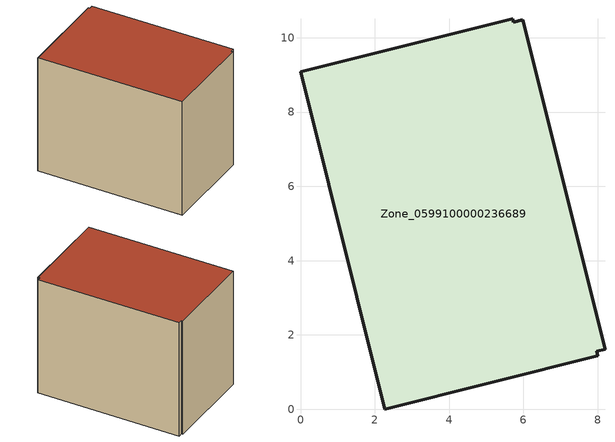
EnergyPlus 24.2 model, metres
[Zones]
Zone_0599100000236689
 floor ground (C_G): 8.01,1.44 2.27,0 0,9.08 5.71,10.51 5.73,10.42 5.98,10.48 8.2,1.62 7.98,1.56 z0
 wall outside (C_F): 2.27,0 8.01,1.44 7.98,1.56 8.2,1.62 5.98,10.48 5.73,10.42 5.71,10.51 0,9.08 2.27,0 z0:7.67
 roof outside (C_R): 8.2,1.62 5.98,10.48 5.73,10.42 5.71,10.51 0,9.08 2.27,0 8.01,1.44 7.98,1.56 z7.67
[BUILDING]
Pand.0599100000236689: North Axis=0; Terrain=City; Loads Convergence Tolerance Value=0.04; Temperature Convergence Tolerance Value=0.4; Solar Distribution=FullExterior; Maximum Number of Warmup Days=25; Minimum Number of Warmup Days=1
[Site:Location]
Rotterdam.The.Hague.AP_ZH_NLD Design_Conditions: Latitude=51.96; Longitude=4.45; Time Zone=1; Elevation=-4.5
[SITE:GROUNDTEMPERATURE:BUILDINGSURFACE]
18, 18, 18, 18, 18, 18, 18, 18, 18, 18, 18, 18
[MATERIAL] Thermal Absorptance=0.9; Solar Absorptance=0.7; Visible Absorptance=0.7
Name | Roughness | Thickness | Conductivity | Density | Specific Heat
G.TC.1965-1974 | MediumSmooth | 0.15 | 0.882353 | 540 | 1210
F.TC.1965-1974 | Rough | 0.3 | 0.697674 | 1920 | 840
R.TC.1965-1974 | MediumRough | 0.2 | 0.232558 | 1500 | 1000
[CONSTRUCTION]
C_G: G.TC.1965-1974
C_F: F.TC.1965-1974
C_R: R.TC.1965-1974
[ZONE]
Zone_0599100000236689: Type=1; Multiplier=1; Ceiling Height=Autocalculate; Volume=Autocalculate; Floor Area=autocalculate; Part of Total Floor Area=Yes
[ZONEINFILTRATION:DESIGNFLOWRATE]
Infil_Zone_0599100000236689: Zone or ZoneList or Space or SpaceList=Zone_0599100000236689; Schedule=AlwaysOn; Design Flow Rate Calculation Method=Flow/Area; Flow Rate per Floor Area=0.003; Constant Term Coefficient=1; Temperature Term Coefficient=0; Velocity Term Coefficient=0; Velocity Squared Term Coefficient=0
[HVACTEMPLATE:ZONE:IDEALLOADSAIRSYSTEM]
Zone_0599100000236689: Maximum Heating Supply Air Temperature=50; Minimum Cooling Supply Air Temperature=13; Maximum Heating Supply Air Humidity Ratio=0.0156; Minimum Cooling Supply Air Humidity Ratio=0.0077; Heating Limit=NoLimit; Cooling Limit=NoLimit; Dehumidification Control Type=ConstantSensibleHeatRatio; Cooling Sensible Heat Ratio=0.7; Dehumidification Setpoint=60; Humidification Control Type=None; Humidification Setpoint=30; Outdoor Air Method=None; Outdoor Air Flow Rate per Person=0.00944; Outdoor Air Flow Rate per Zone Floor Area=0; Outdoor Air Flow Rate per Zone=0; Demand Controlled Ventilation Type=None; Outdoor Air Economizer Type=NoEconomizer; Heat Recovery Type=None; Sensible Heat Recovery Effectiveness=0.7; Latent Heat Recovery Effectiveness=0.65
[ZONECONTROL:THERMOSTAT]
ThermostatControl_Zone_0599100000236689: Zone or ZoneList=Zone_0599100000236689; Control Type Schedule=DualSetpointControlType; Control 1=Thermostat_Zone_0599100000236689; Temperature Difference Between Cutout And Setpoint=0
[THERMOSTATSETPOINT:DUALSETPOINT]
Thermostat_Zone_0599100000236689: Heating Setpoint Temperature Schedule=HeatingSetpoint_Zone_0599100000236689; Cooling Setpoint Temperature Schedule=CoolingSetpoint_Zone_0599100000236689
[SCHEDULE:COMPACT]
HeatingSetpoint_Zone_0599100000236689: Through: 12/31, For: AllDays, Until: 24:00, 21
CoolingSetpoint_Zone_0599100000236689: Through: 12/31, For: AllDays, Until: 24:00, 24
DualSetpointControlType: Through: 12/31, For: AllDays, Until: 24:00, 4
AlwaysOn: Through: 12/31, For: AllDays, Until: 24:00, 1
